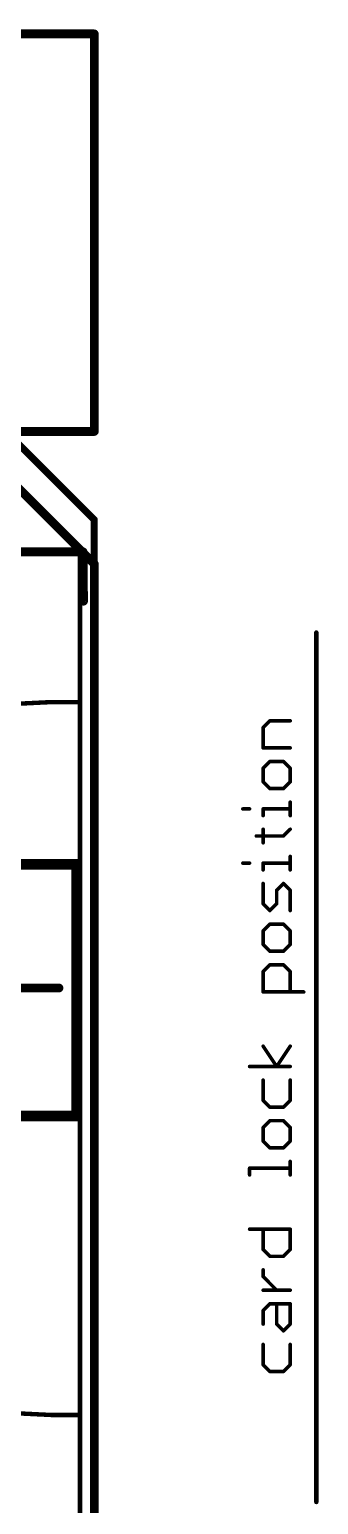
# Model space of a CAD drawing. Extents: x -16 to 95, y -11 to 53.
# Drawn here: x 57.83 to 66.14, y 11.06 to 53.47 of the extents above; entities that cross this region are included whole.
import ezdxf

# ---------------------------------------------------------------- set-up
doc = ezdxf.new("R2010")
doc.units = 0
for name, color, linetype in [('1', 12, 'CONTINUOUS'), ('16', 132, 'CONTINUOUS'), ('20', 53, 'CONTINUOUS'), ('21', 41, 'CONTINUOUS'), ('51', 53, 'CONTINUOUS')]:
    doc.layers.add(name, color=color, linetype=linetype)

msp = doc.modelspace()

# ---------------------------------------------------------------- linework, layer by layer
at = {"layer": '1', "const_width": 0.254}
for points in [[(59.69, 53.34), (0, 53.34)], [(59.69, 41.91), (59.69, 53.34)], [(50.8, 41.91), (59.69, 41.91)]]:
    msp.add_lwpolyline(points, dxfattribs=at)
at = {"layer": '1', "const_width": 0.127}
for points in [[(59.7535, 53.34, 1), (59.6265, 53.34)], [(59.69, 53.2765, 1), (59.69, 53.4035)], [(59.69, 41.8465, 1), (59.69, 41.9735)], [(59.6265, 41.91, 1), (59.7535, 41.91)]]:
    msp.add_lwpolyline(points, format="xyb", dxfattribs=at)
at = {"layer": '16', "const_width": 0.254}
for points in [[(59.69, 53.34), (0, 53.34)], [(59.69, 41.91), (59.69, 53.34)], [(50.8, 41.91), (59.69, 41.91)]]:
    msp.add_lwpolyline(points, dxfattribs=at)
at = {"layer": '16', "const_width": 0.127}
for points in [[(59.7535, 53.34, 1), (59.6265, 53.34)], [(59.69, 53.2765, 1), (59.69, 53.4035)], [(59.69, 41.8465, 1), (59.69, 41.9735)], [(59.6265, 41.91, 1), (59.7535, 41.91)]]:
    msp.add_lwpolyline(points, format="xyb", dxfattribs=at)
at = {"layer": '20', "const_width": 0.2032}
for points in [[(57.15, 41.91), (59.69, 39.37)], [(59.69, 39.37), (59.69, 5.08)]]:
    msp.add_lwpolyline(points, dxfattribs=at)
at = {"layer": '20', "const_width": 0.1016}
for points in [[(59.7408, 39.37, 1), (59.6392, 39.37)], [(59.6541, 39.3341, 1), (59.7259, 39.4059)]]:
    msp.add_lwpolyline(points, format="xyb", dxfattribs=at)
at = {"layer": '21'}
for points, const_width in [([(52.329, 38.448), (59.368, 38.448)], 0.254), ([(59.368, 38.448), (59.38, 37.03)], 0.254), ([(59.182, 29.464), (52.324, 29.464)], 0.3048), ([(59.182, 22.225), (59.182, 29.464)], 0.3048), ([(57.15, 25.908), (58.674, 25.908)], 0.254), ([(51.054, 22.225), (59.182, 22.225)], 0.3048)]:
    msp.add_lwpolyline(points, dxfattribs=dict(at, const_width=const_width))
for points, const_width in [([(59.4315, 38.4485, 1), (59.3045, 38.4475)], 0.127), ([(59.368, 38.3845, 1), (59.368, 38.5115)], 0.127), ([(59.3165, 37.0295, 1), (59.4435, 37.0305)], 0.127), ([(59.2582, 29.464, 1), (59.1058, 29.464)], 0.1524), ([(59.182, 29.3878, 1), (59.182, 29.5402)], 0.1524), ([(58.674, 25.8445, 1), (58.674, 25.9715)], 0.127), ([(59.1058, 22.225, 1), (59.2582, 22.225)], 0.1524), ([(59.182, 22.1488, 1), (59.182, 22.3012)], 0.1524)]:
    msp.add_lwpolyline(points, format="xyb", dxfattribs=dict(at, const_width=const_width))
at = {"layer": '51'}
for points, const_width in [([(59.69, 38.1), (57.15, 40.64)], 0.254), ([(30.48, 38.38), (59.28, 38.38)], 0.127), ([(59.28, 38.38), (59.28, 34.13)], 0.127), ([(59.69, 5.08), (59.69, 38.1)], 0.254), ([(66.08, 36.13), (66.08, 11.13)], 0.127), ([(59.28, 34.13), (58.48, 34.13)], 0.127), ([(59.28, 34.13), (59.28, 13.63)], 0.127), ([(64.5496, 33.3962), (64.7445, 33.5911)], 0.1016), ([(64.7445, 33.5911), (65.3292, 33.5911)], 0.1016), ([(64.5496, 32.8115), (64.5496, 33.3962)], 0.1016), ([(65.3292, 32.8115), (64.5496, 32.8115)], 0.1016), ([(64.7445, 32.4217), (64.5496, 32.2268)], 0.1016), ([(64.5496, 32.2268), (64.5496, 31.837)], 0.1016), ([(65.1343, 32.4217), (64.7445, 32.4217)], 0.1016), ([(65.3292, 32.2268), (65.1343, 32.4217)], 0.1016), ([(65.3292, 31.837), (65.3292, 32.2268)], 0.1016), ([(64.5496, 31.837), (64.7445, 31.6422)], 0.1016), ([(65.1343, 31.6422), (65.3292, 31.837)], 0.1016), ([(64.7445, 31.6422), (65.1343, 31.6422)], 0.1016), ([(63.9649, 31.0575), (64.1598, 31.0575)], 0.1016), ([(64.5496, 30.8626), (64.5496, 31.0575)], 0.1016), ([(64.5496, 31.0575), (65.3292, 31.0575)], 0.1016), ([(65.3292, 30.8626), (65.3292, 31.2523)], 0.1016), ([(64.3547, 30.2779), (65.1343, 30.2779)], 0.1016), ([(64.5496, 30.083), (64.5496, 30.4728)], 0.1016), ([(65.1343, 30.2779), (65.3292, 30.4728)], 0.1016), ([(65.3292, 29.3034), (65.3292, 29.6932)], 0.1016), ([(63.9649, 29.4983), (64.1598, 29.4983)], 0.1016), ([(64.5496, 29.3034), (64.5496, 29.4983)], 0.1016), ([(64.5496, 29.4983), (65.3292, 29.4983)], 0.1016), ([(64.5496, 28.3289), (64.5496, 28.9136)], 0.1016), ([(65.1343, 28.9136), (64.9394, 28.7187)], 0.1016), ([(65.3292, 28.7187), (65.1343, 28.9136)], 0.1016), ([(64.9394, 28.7187), (64.9394, 28.3289)], 0.1016), ([(65.3292, 28.134), (65.3292, 28.7187)], 0.1016), ([(64.7445, 28.134), (64.5496, 28.3289)], 0.1016), ([(64.9394, 28.3289), (64.7445, 28.134)], 0.1016), ([(64.7445, 27.7442), (64.5496, 27.5493)], 0.1016), ([(64.5496, 27.5493), (64.5496, 27.1595)], 0.1016), ([(65.1343, 27.7442), (64.7445, 27.7442)], 0.1016), ([(65.3292, 27.5493), (65.1343, 27.7442)], 0.1016), ([(65.3292, 27.1595), (65.3292, 27.5493)], 0.1016), ([(64.5496, 27.1595), (64.7445, 26.9646)], 0.1016), ([(65.1343, 26.9646), (65.3292, 27.1595)], 0.1016), ([(64.7445, 26.9646), (65.1343, 26.9646)], 0.1016), ([(64.5496, 26.3799), (64.7445, 26.5748)], 0.1016), ([(64.5496, 25.7952), (64.5496, 26.3799)], 0.1016), ([(64.7445, 26.5748), (65.1343, 26.5748)], 0.1016), ([(65.1343, 26.5748), (65.3292, 26.3799)], 0.1016), ([(65.3292, 26.3799), (65.3292, 25.7952)], 0.1016), ([(65.719, 25.7952), (64.5496, 25.7952)], 0.1016), ([(64.9394, 23.6513), (64.5496, 24.236)], 0.1016), ([(65.3292, 24.236), (64.9394, 23.6513)], 0.1016), ([(65.3292, 23.6513), (64.1598, 23.6513)], 0.1016), ([(64.5496, 23.2615), (64.5496, 22.6768)], 0.1016), ([(65.3292, 22.6768), (65.3292, 23.2615)], 0.1016), ([(64.5496, 22.6768), (64.7445, 22.4819)], 0.1016), ([(64.7445, 22.4819), (65.1343, 22.4819)], 0.1016), ([(65.1343, 22.4819), (65.3292, 22.6768)], 0.1016), ([(64.7445, 22.0921), (64.5496, 21.8972)], 0.1016), ([(65.1343, 22.0921), (64.7445, 22.0921)], 0.1016), ([(65.3292, 21.8972), (65.1343, 22.0921)], 0.1016), ([(64.5496, 21.8972), (64.5496, 21.5074)], 0.1016), ([(65.3292, 21.5074), (65.3292, 21.8972)], 0.1016), ([(64.5496, 21.5074), (64.7445, 21.3125)], 0.1016), ([(64.7445, 21.3125), (65.1343, 21.3125)], 0.1016), ([(65.1343, 21.3125), (65.3292, 21.5074)], 0.1016), ([(65.3292, 20.5329), (65.3292, 20.9227)], 0.1016), ([(64.1598, 20.5329), (64.1598, 20.7278)], 0.1016), ([(64.1598, 20.7278), (65.3292, 20.7278)], 0.1016), ([(64.1598, 18.9737), (65.3292, 18.9737)], 0.1016), ([(64.5496, 18.389), (64.5496, 18.9737)], 0.1016), ([(65.3292, 18.9737), (65.3292, 18.389)], 0.1016), ([(64.7445, 18.1941), (64.5496, 18.389)], 0.1016), ([(65.1343, 18.1941), (64.7445, 18.1941)], 0.1016), ([(65.3292, 18.389), (65.1343, 18.1941)], 0.1016), ([(64.5496, 17.6094), (64.5496, 17.8043)], 0.1016), ([(64.9394, 17.2196), (64.5496, 17.6094)], 0.1016), ([(65.3292, 17.2196), (64.5496, 17.2196)], 0.1016), ([(64.5496, 16.6349), (64.7445, 16.8298)], 0.1016), ([(64.5496, 16.2451), (64.5496, 16.6349)], 0.1016), ([(64.7445, 16.8298), (65.3292, 16.8298)], 0.1016), ([(64.9394, 16.2451), (64.9394, 16.8298)], 0.1016), ([(65.3292, 16.8298), (65.3292, 16.2451)], 0.1016), ([(65.1343, 16.0502), (64.9394, 16.2451)], 0.1016), ([(65.3292, 16.2451), (65.1343, 16.0502)], 0.1016), ([(64.5496, 15.6604), (64.5496, 15.0757)], 0.1016), ([(65.3292, 15.0757), (65.3292, 15.6604)], 0.1016), ([(64.5496, 15.0757), (64.7445, 14.8808)], 0.1016), ([(64.7445, 14.8808), (65.1343, 14.8808)], 0.1016), ([(65.1343, 14.8808), (65.3292, 15.0757)], 0.1016), ([(58.48, 13.63), (59.28, 13.63)], 0.127), ([(59.28, 13.63), (59.28, 9.88)], 0.127)]:
    msp.add_lwpolyline(points, dxfattribs=dict(at, const_width=const_width))
for points, const_width in [([(59.3118, 38.38, 1), (59.2482, 38.38)], 0.0635), ([(59.28, 38.3483, 1), (59.28, 38.4118)], 0.0635), ([(59.7535, 38.1, 1), (59.6265, 38.1)], 0.127), ([(59.6451, 38.0551, 1), (59.7349, 38.1449)], 0.127), ([(66.1118, 36.13, 1), (66.0482, 36.13)], 0.0635), ([(58.48, 34.13, 0.4142), (48.48, 24.13)], 0.127), ([(58.48, 34.1618, 1), (58.48, 34.0983)], 0.0635), ([(58.48, 34.0983, 1), (58.48, 34.1618)], 0.0635), ([(59.3118, 34.13, 1), (59.2482, 34.13)], 0.0635), ([(59.2482, 34.13, 1), (59.3118, 34.13)], 0.0635), ([(59.28, 34.0983, 1), (59.28, 34.1618)], 0.0635), ([(64.7445, 33.6165, 1), (64.7445, 33.5657)], 0.0508), ([(64.7625, 33.5732, 1), (64.7265, 33.6091)], 0.0508), ([(65.3292, 33.5657, 1), (65.3292, 33.6165)], 0.0508), ([(64.575, 33.3962, 1), (64.5242, 33.3962)], 0.0508), ([(64.5316, 33.4142, 1), (64.5676, 33.3783)], 0.0508), ([(64.5496, 32.8369, 1), (64.5496, 32.7861)], 0.0508), ([(64.5242, 32.8115, 1), (64.575, 32.8115)], 0.0508), ([(65.3292, 32.7861, 1), (65.3292, 32.8369)], 0.0508), ([(64.575, 32.2268, 1), (64.5242, 32.2268)], 0.0508), ([(64.5316, 32.2448, 1), (64.5676, 32.2089)], 0.0508), ([(64.7445, 32.4471, 1), (64.7445, 32.3963)], 0.0508), ([(64.7625, 32.4038, 1), (64.7265, 32.4397)], 0.0508), ([(65.1523, 32.4397, 1), (65.1163, 32.4038)], 0.0508), ([(65.1343, 32.3963, 1), (65.1343, 32.4471)], 0.0508), ([(65.3546, 32.2268, 1), (65.3038, 32.2268)], 0.0508), ([(65.3112, 32.2089, 1), (65.3472, 32.2448)], 0.0508), ([(64.5676, 31.855, 1), (64.5316, 31.8191)], 0.0508), ([(64.5242, 31.837, 1), (64.575, 31.837)], 0.0508), ([(65.3038, 31.837, 1), (65.3546, 31.837)], 0.0508), ([(65.3472, 31.8191, 1), (65.3112, 31.855)], 0.0508), ([(64.7445, 31.6676, 1), (64.7445, 31.6167)], 0.0508), ([(64.7265, 31.6242, 1), (64.7625, 31.6601)], 0.0508), ([(65.1163, 31.6601, 1), (65.1523, 31.6242)], 0.0508), ([(65.1343, 31.6167, 1), (65.1343, 31.6676)], 0.0508), ([(63.9649, 31.0829, 1), (63.9649, 31.0321)], 0.0508), ([(64.1598, 31.0321, 1), (64.1598, 31.0829)], 0.0508), ([(64.575, 31.0575, 1), (64.5242, 31.0575)], 0.0508), ([(64.5496, 31.0829, 1), (64.5496, 31.0321)], 0.0508), ([(65.3546, 31.2523, 1), (65.3038, 31.2523)], 0.0508), ([(65.3292, 31.0321, 1), (65.3292, 31.0829)], 0.0508), ([(64.5242, 30.8626, 1), (64.575, 30.8626)], 0.0508), ([(65.3038, 30.8626, 1), (65.3546, 30.8626)], 0.0508), ([(64.3547, 30.3033, 1), (64.3547, 30.2525)], 0.0508), ([(64.575, 30.4728, 1), (64.5242, 30.4728)], 0.0508), ([(65.1163, 30.2958, 1), (65.1523, 30.2599)], 0.0508), ([(65.1343, 30.2525, 1), (65.1343, 30.3033)], 0.0508), ([(65.3472, 30.4548, 1), (65.3112, 30.4907)], 0.0508), ([(64.5242, 30.083, 1), (64.575, 30.083)], 0.0508), ([(65.3546, 29.6932, 1), (65.3038, 29.6932)], 0.0508), ([(63.9649, 29.5237, 1), (63.9649, 29.4729)], 0.0508), ([(64.1598, 29.4729, 1), (64.1598, 29.5237)], 0.0508), ([(64.575, 29.4983, 1), (64.5242, 29.4983)], 0.0508), ([(64.5496, 29.5237, 1), (64.5496, 29.4729)], 0.0508), ([(64.5242, 29.3034, 1), (64.575, 29.3034)], 0.0508), ([(65.3038, 29.3034, 1), (65.3546, 29.3034)], 0.0508), ([(65.3292, 29.4729, 1), (65.3292, 29.5237)], 0.0508), ([(64.575, 28.9136, 1), (64.5242, 28.9136)], 0.0508), ([(65.1523, 28.9315, 1), (65.1163, 28.8956)], 0.0508), ([(65.1523, 28.8956, 1), (65.1163, 28.9315)], 0.0508), ([(64.9648, 28.7187, 1), (64.914, 28.7187)], 0.0508), ([(64.9214, 28.7366, 1), (64.9574, 28.7007)], 0.0508), ([(65.3546, 28.7187, 1), (65.3038, 28.7187)], 0.0508), ([(65.3112, 28.7007, 1), (65.3472, 28.7366)], 0.0508), ([(64.5676, 28.3468, 1), (64.5316, 28.3109)], 0.0508), ([(64.5242, 28.3289, 1), (64.575, 28.3289)], 0.0508), ([(64.7265, 28.1519, 1), (64.7625, 28.116)], 0.0508), ([(64.7265, 28.116, 1), (64.7625, 28.1519)], 0.0508), ([(64.914, 28.3289, 1), (64.9648, 28.3289)], 0.0508), ([(64.9574, 28.3109, 1), (64.9214, 28.3468)], 0.0508), ([(65.3038, 28.134, 1), (65.3546, 28.134)], 0.0508), ([(64.575, 27.5493, 1), (64.5242, 27.5493)], 0.0508), ([(64.5316, 27.5672, 1), (64.5676, 27.5313)], 0.0508), ([(64.7445, 27.7696, 1), (64.7445, 27.7188)], 0.0508), ([(64.7625, 27.7262, 1), (64.7265, 27.7621)], 0.0508), ([(65.1523, 27.7621, 1), (65.1163, 27.7262)], 0.0508), ([(65.1343, 27.7188, 1), (65.1343, 27.7696)], 0.0508), ([(65.3546, 27.5493, 1), (65.3038, 27.5493)], 0.0508), ([(65.3112, 27.5313, 1), (65.3472, 27.5672)], 0.0508), ([(64.5676, 27.1774, 1), (64.5316, 27.1415)], 0.0508), ([(64.5242, 27.1595, 1), (64.575, 27.1595)], 0.0508), ([(65.3038, 27.1595, 1), (65.3546, 27.1595)], 0.0508), ([(65.3472, 27.1415, 1), (65.3112, 27.1774)], 0.0508), ([(64.7445, 26.99, 1), (64.7445, 26.9392)], 0.0508), ([(64.7265, 26.9466, 1), (64.7625, 26.9825)], 0.0508), ([(65.1163, 26.9825, 1), (65.1523, 26.9466)], 0.0508), ([(65.1343, 26.9392, 1), (65.1343, 26.99)], 0.0508), ([(64.575, 26.3799, 1), (64.5242, 26.3799)], 0.0508), ([(64.5316, 26.3978, 1), (64.5676, 26.3619)], 0.0508), ([(64.7445, 26.6002, 1), (64.7445, 26.5494)], 0.0508), ([(64.7625, 26.5568, 1), (64.7265, 26.5927)], 0.0508), ([(65.1523, 26.5927, 1), (65.1163, 26.5568)], 0.0508), ([(65.1343, 26.5494, 1), (65.1343, 26.6002)], 0.0508), ([(65.3546, 26.3799, 1), (65.3038, 26.3799)], 0.0508), ([(65.3112, 26.3619, 1), (65.3472, 26.3978)], 0.0508), ([(64.5496, 25.8206, 1), (64.5496, 25.7698)], 0.0508), ([(64.5242, 25.7952, 1), (64.575, 25.7952)], 0.0508), ([(65.3038, 25.7952, 1), (65.3546, 25.7952)], 0.0508), ([(65.719, 25.7698, 1), (65.719, 25.8206)], 0.0508), ([(64.5707, 24.2501, 1), (64.5285, 24.2219)], 0.0508), ([(65.3503, 24.2219, 1), (65.3081, 24.2501)], 0.0508), ([(48.48, 23.63, 0.4142), (58.48, 13.63)], 0.127), ([(64.1598, 23.6767, 1), (64.1598, 23.6259)], 0.0508), ([(64.9183, 23.6654, 1), (64.9605, 23.6372)], 0.0508), ([(64.9183, 23.6372, 1), (64.9605, 23.6654)], 0.0508), ([(65.3292, 23.6259, 1), (65.3292, 23.6767)], 0.0508), ([(64.575, 23.2615, 1), (64.5242, 23.2615)], 0.0508), ([(65.3546, 23.2615, 1), (65.3038, 23.2615)], 0.0508), ([(64.5676, 22.6947, 1), (64.5316, 22.6588)], 0.0508), ([(64.5242, 22.6768, 1), (64.575, 22.6768)], 0.0508), ([(64.7445, 22.5073, 1), (64.7445, 22.4565)], 0.0508), ([(64.7265, 22.4639, 1), (64.7625, 22.4998)], 0.0508), ([(65.1163, 22.4998, 1), (65.1523, 22.4639)], 0.0508), ([(65.1343, 22.4565, 1), (65.1343, 22.5073)], 0.0508), ([(65.3038, 22.6768, 1), (65.3546, 22.6768)], 0.0508), ([(65.3472, 22.6588, 1), (65.3112, 22.6947)], 0.0508), ([(64.7445, 22.1175, 1), (64.7445, 22.0667)], 0.0508), ([(64.7625, 22.0741, 1), (64.7265, 22.11)], 0.0508), ([(65.1523, 22.11, 1), (65.1163, 22.0741)], 0.0508), ([(65.1343, 22.0667, 1), (65.1343, 22.1175)], 0.0508), ([(64.575, 21.8972, 1), (64.5242, 21.8972)], 0.0508), ([(64.5316, 21.9151, 1), (64.5676, 21.8792)], 0.0508), ([(65.3546, 21.8972, 1), (65.3038, 21.8972)], 0.0508), ([(65.3112, 21.8792, 1), (65.3472, 21.9151)], 0.0508), ([(64.5676, 21.5253, 1), (64.5316, 21.4894)], 0.0508), ([(64.5242, 21.5074, 1), (64.575, 21.5074)], 0.0508), ([(64.7445, 21.3379, 1), (64.7445, 21.2871)], 0.0508), ([(64.7265, 21.2945, 1), (64.7625, 21.3304)], 0.0508), ([(65.1163, 21.3304, 1), (65.1523, 21.2945)], 0.0508), ([(65.1343, 21.2871, 1), (65.1343, 21.3379)], 0.0508), ([(65.3038, 21.5074, 1), (65.3546, 21.5074)], 0.0508), ([(65.3472, 21.4894, 1), (65.3112, 21.5253)], 0.0508), ([(65.3546, 20.9227, 1), (65.3038, 20.9227)], 0.0508), ([(64.1852, 20.7278, 1), (64.1344, 20.7278)], 0.0508), ([(64.1598, 20.7532, 1), (64.1598, 20.7024)], 0.0508), ([(64.1344, 20.5329, 1), (64.1852, 20.5329)], 0.0508), ([(65.3038, 20.5329, 1), (65.3546, 20.5329)], 0.0508), ([(65.3292, 20.7024, 1), (65.3292, 20.7532)], 0.0508), ([(64.1598, 18.9991, 1), (64.1598, 18.9483)], 0.0508), ([(64.575, 18.9737, 1), (64.5242, 18.9737)], 0.0508), ([(65.3546, 18.9737, 1), (65.3038, 18.9737)], 0.0508), ([(65.3292, 18.9483, 1), (65.3292, 18.9991)], 0.0508), ([(64.5676, 18.4069, 1), (64.5316, 18.371)], 0.0508), ([(64.5242, 18.389, 1), (64.575, 18.389)], 0.0508), ([(64.7445, 18.2195, 1), (64.7445, 18.1687)], 0.0508), ([(64.7265, 18.1761, 1), (64.7625, 18.2121)], 0.0508), ([(65.1163, 18.2121, 1), (65.1523, 18.1761)], 0.0508), ([(65.1343, 18.1687, 1), (65.1343, 18.2195)], 0.0508), ([(65.3038, 18.389, 1), (65.3546, 18.389)], 0.0508), ([(65.3472, 18.371, 1), (65.3112, 18.4069)], 0.0508), ([(64.575, 17.8043, 1), (64.5242, 17.8043)], 0.0508), ([(64.5676, 17.6274, 1), (64.5316, 17.5914)], 0.0508), ([(64.5242, 17.6094, 1), (64.575, 17.6094)], 0.0508), ([(64.5496, 17.245, 1), (64.5496, 17.1942)], 0.0508), ([(64.9214, 17.2016, 1), (64.9574, 17.2376)], 0.0508), ([(65.3292, 17.1942, 1), (65.3292, 17.245)], 0.0508), ([(64.5316, 16.6529, 1), (64.5676, 16.6169)], 0.0508), ([(64.575, 16.6349, 1), (64.5242, 16.6349)], 0.0508), ([(64.7445, 16.8552, 1), (64.7445, 16.8044)], 0.0508), ([(64.7625, 16.8118, 1), (64.7265, 16.8478)], 0.0508), ([(64.9648, 16.8298, 1), (64.914, 16.8298)], 0.0508), ([(65.3546, 16.8298, 1), (65.3038, 16.8298)], 0.0508), ([(65.3292, 16.8044, 1), (65.3292, 16.8552)], 0.0508), ([(64.5242, 16.2451, 1), (64.575, 16.2451)], 0.0508), ([(64.9574, 16.2631, 1), (64.9214, 16.2271)], 0.0508), ([(64.914, 16.2451, 1), (64.9648, 16.2451)], 0.0508), ([(65.3038, 16.2451, 1), (65.3546, 16.2451)], 0.0508), ([(65.3472, 16.2271, 1), (65.3112, 16.2631)], 0.0508), ([(64.575, 15.6604, 1), (64.5242, 15.6604)], 0.0508), ([(65.1163, 16.0682, 1), (65.1523, 16.0322)], 0.0508), ([(65.1163, 16.0322, 1), (65.1523, 16.0682)], 0.0508), ([(65.3546, 15.6604, 1), (65.3038, 15.6604)], 0.0508), ([(64.5676, 15.0937, 1), (64.5316, 15.0577)], 0.0508), ([(64.5242, 15.0757, 1), (64.575, 15.0757)], 0.0508), ([(64.7445, 14.9062, 1), (64.7445, 14.8554)], 0.0508), ([(64.7265, 14.8628, 1), (64.7625, 14.8988)], 0.0508), ([(65.1163, 14.8988, 1), (65.1523, 14.8628)], 0.0508), ([(65.1343, 14.8554, 1), (65.1343, 14.9062)], 0.0508), ([(65.3038, 15.0757, 1), (65.3546, 15.0757)], 0.0508), ([(65.3472, 15.0577, 1), (65.3112, 15.0937)], 0.0508), ([(58.48, 13.6618, 1), (58.48, 13.5983)], 0.0635), ([(58.48, 13.5983, 1), (58.48, 13.6618)], 0.0635), ([(59.3118, 13.63, 1), (59.2482, 13.63)], 0.0635), ([(59.2482, 13.63, 1), (59.3118, 13.63)], 0.0635), ([(59.28, 13.5983, 1), (59.28, 13.6618)], 0.0635), ([(66.0482, 11.13, 1), (66.1118, 11.13)], 0.0635)]:
    msp.add_lwpolyline(points, format="xyb", dxfattribs=dict(at, const_width=const_width))

doc.saveas('drawing.dxf')
